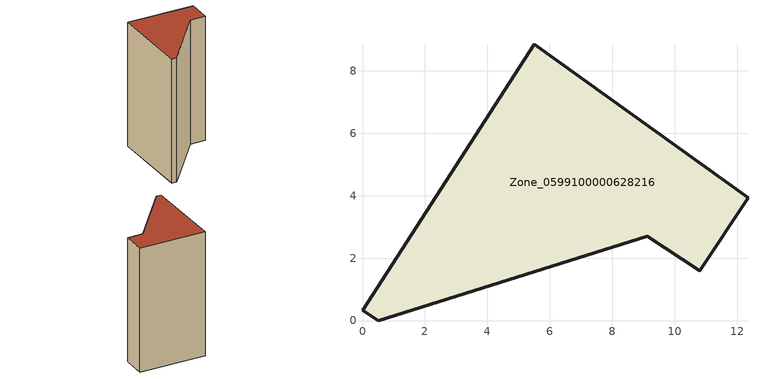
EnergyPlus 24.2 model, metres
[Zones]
Zone_0599100000628216
 floor ground (C_G): 9.12,2.7 0.5,0 0,0.33 5.5,8.84 12.34,3.93 10.79,1.6 z0
 wall outside (C_F): 0.5,0 9.12,2.7 10.79,1.6 12.34,3.93 5.5,8.84 0,0.33 0.5,0 z0:16.07
 roof outside (C_R): 12.34,3.93 5.5,8.84 0,0.33 0.5,0 9.12,2.7 10.79,1.6 z16.07
[BUILDING]
Pand.0599100000628216: North Axis=0; Terrain=City; Loads Convergence Tolerance Value=0.04; Temperature Convergence Tolerance Value=0.4; Solar Distribution=FullExterior; Maximum Number of Warmup Days=25; Minimum Number of Warmup Days=1
[Site:Location]
Rotterdam.The.Hague.AP_ZH_NLD Design_Conditions: Latitude=51.96; Longitude=4.45; Time Zone=1; Elevation=-4.5
[SITE:GROUNDTEMPERATURE:BUILDINGSURFACE]
18, 18, 18, 18, 18, 18, 18, 18, 18, 18, 18, 18
[MATERIAL] Thermal Absorptance=0.9; Solar Absorptance=0.7; Visible Absorptance=0.7
Name | Roughness | Thickness | Conductivity | Density | Specific Heat
G.TC.1946 | MediumSmooth | 0.15 | 1 | 540 | 1210
F.TC.1946 | Rough | 0.3 | 0.857143 | 1920 | 840
R.TC.1946 | MediumRough | 0.2 | 0.909091 | 1500 | 1000
[CONSTRUCTION]
C_G: G.TC.1946
C_F: F.TC.1946
C_R: R.TC.1946
[ZONE]
Zone_0599100000628216: Type=1; Multiplier=1; Ceiling Height=Autocalculate; Volume=Autocalculate; Floor Area=autocalculate; Part of Total Floor Area=Yes
[ZONEINFILTRATION:DESIGNFLOWRATE]
Infil_Zone_0599100000628216: Zone or ZoneList or Space or SpaceList=Zone_0599100000628216; Schedule=AlwaysOn; Design Flow Rate Calculation Method=Flow/Area; Flow Rate per Floor Area=0.003; Constant Term Coefficient=1; Temperature Term Coefficient=0; Velocity Term Coefficient=0; Velocity Squared Term Coefficient=0
[HVACTEMPLATE:ZONE:IDEALLOADSAIRSYSTEM]
Zone_0599100000628216: Maximum Heating Supply Air Temperature=50; Minimum Cooling Supply Air Temperature=13; Maximum Heating Supply Air Humidity Ratio=0.0156; Minimum Cooling Supply Air Humidity Ratio=0.0077; Heating Limit=NoLimit; Cooling Limit=NoLimit; Dehumidification Control Type=ConstantSensibleHeatRatio; Cooling Sensible Heat Ratio=0.7; Dehumidification Setpoint=60; Humidification Control Type=None; Humidification Setpoint=30; Outdoor Air Method=None; Outdoor Air Flow Rate per Person=0.00944; Outdoor Air Flow Rate per Zone Floor Area=0; Outdoor Air Flow Rate per Zone=0; Demand Controlled Ventilation Type=None; Outdoor Air Economizer Type=NoEconomizer; Heat Recovery Type=None; Sensible Heat Recovery Effectiveness=0.7; Latent Heat Recovery Effectiveness=0.65
[ZONECONTROL:THERMOSTAT]
ThermostatControl_Zone_0599100000628216: Zone or ZoneList=Zone_0599100000628216; Control Type Schedule=DualSetpointControlType; Control 1=Thermostat_Zone_0599100000628216; Temperature Difference Between Cutout And Setpoint=0
[THERMOSTATSETPOINT:DUALSETPOINT]
Thermostat_Zone_0599100000628216: Heating Setpoint Temperature Schedule=HeatingSetpoint_Zone_0599100000628216; Cooling Setpoint Temperature Schedule=CoolingSetpoint_Zone_0599100000628216
[SCHEDULE:COMPACT]
HeatingSetpoint_Zone_0599100000628216: Through: 12/31, For: AllDays, Until: 24:00, 21
CoolingSetpoint_Zone_0599100000628216: Through: 12/31, For: AllDays, Until: 24:00, 24
DualSetpointControlType: Through: 12/31, For: AllDays, Until: 24:00, 4
AlwaysOn: Through: 12/31, For: AllDays, Until: 24:00, 1
